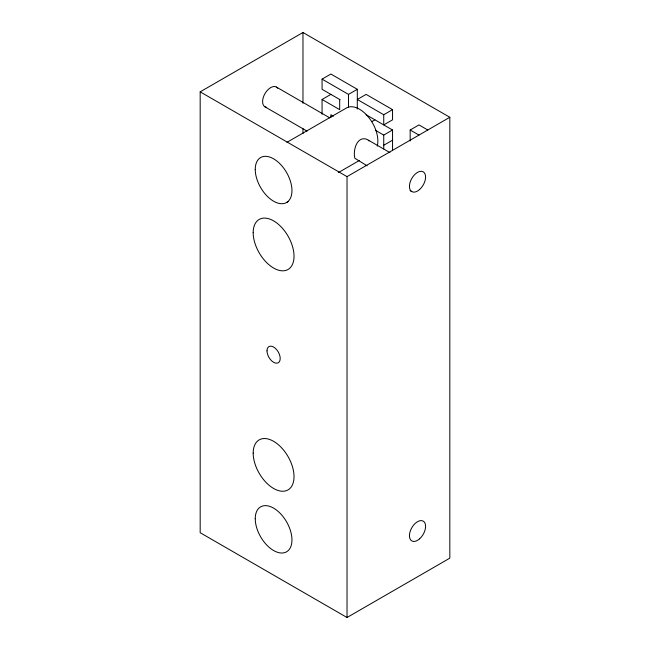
<?xml version="1.0" encoding="UTF-8"?>
<svg xmlns="http://www.w3.org/2000/svg" width="650" height="650" viewBox="0 0 650 650"><rect width="100%" height="100%" fill="white"/><g stroke="black" fill="none" stroke-linecap="round" stroke-linejoin="round"><path stroke-width="0.97" d="M200.176 91.845L302.973 32.5L449.824 117.284L449.824 558.155L347.027 617.5L200.176 532.716L200.176 91.845L347.027 176.629L449.824 117.284M340.104 99.718L322.067 89.302L322.067 79.129L330.874 74.043L357.305 89.302L357.305 108.997M322.067 114.246L322.067 99.474L330.874 94.388M322.067 79.129L348.498 94.388L357.305 89.302M286.918 142.358L346.531 107.941A25.959 14.991 60 0 1 368.688 117.366A25.959 14.991 60 0 1 377.236 146.144M371.727 121.672L374.928 119.827M383.736 114.741L392.551 109.655L392.551 119.827L383.736 124.914L383.736 114.741L357.305 99.474L366.121 94.388L392.551 109.655M375.351 130.244L383.736 135.086L392.551 130L392.551 150.345M383.736 145.259L392.551 140.173M410.174 140.969L410.174 130L418.982 124.914L427.789 130M286.585 202.499L288.34 201.492M338.301 172.64L359.336 160.493M410.174 130L418.982 135.086M366.121 114.741L392.551 130M322.067 99.474L339.682 109.655L339.682 99.474M333.393 116.196L330.874 114.741L330.874 117.512M276.38 87.043L329.842 117.91M389.919 152.596L367.136 139.441C356.769 135.257 352.706 150.971 354.916 158.316L367.104 165.799M264.956 106.827L307.027 131.113M410.053 190.596L411.799 191.612M368.266 140.351L368.908 140.912M383.736 135.086L383.736 148.964M348.498 94.388L348.498 107.193M347.027 176.629L347.027 617.5M302.973 32.5L302.973 103.285M302.973 128.562L302.973 133.616M266.63 107.339A11.424 6.597 -60 0 1 264.956 93.641A11.424 6.597 -60 0 1 277.664 88.229M255.247 169.423A25.959 14.991 60 0 0 282.783 203.678A25.959 14.991 60 0 0 282.783 166.961A25.959 14.991 60 0 0 255.247 169.423M266.996 350.862A9.344 5.395 60 0 0 276.908 363.188A9.344 5.395 60 0 0 276.908 349.976A9.344 5.395 60 0 0 266.996 350.862M253.183 232.668A28.876 16.672 60 0 0 283.814 270.774A28.876 16.672 60 0 0 283.814 229.929A28.876 16.672 60 0 0 253.183 232.668M419.608 189.516A11.424 6.597 -60 0 0 423.223 171.827A11.424 6.597 -60 0 0 409.711 183.804A11.424 6.597 -60 0 0 419.608 189.516M255.247 518.733A25.959 14.991 60 0 0 282.783 552.979A25.959 14.991 60 0 0 282.783 516.271A25.959 14.991 60 0 0 255.247 518.733M253.183 453.099A28.876 16.672 60 0 0 283.814 491.205A28.876 16.672 60 0 0 283.814 450.369A28.876 16.672 60 0 0 253.183 453.099M419.608 538.826A11.424 6.597 -60 0 0 423.223 521.129A11.424 6.597 -60 0 0 409.711 533.114A11.424 6.597 -60 0 0 419.608 538.826"/></g></svg>
